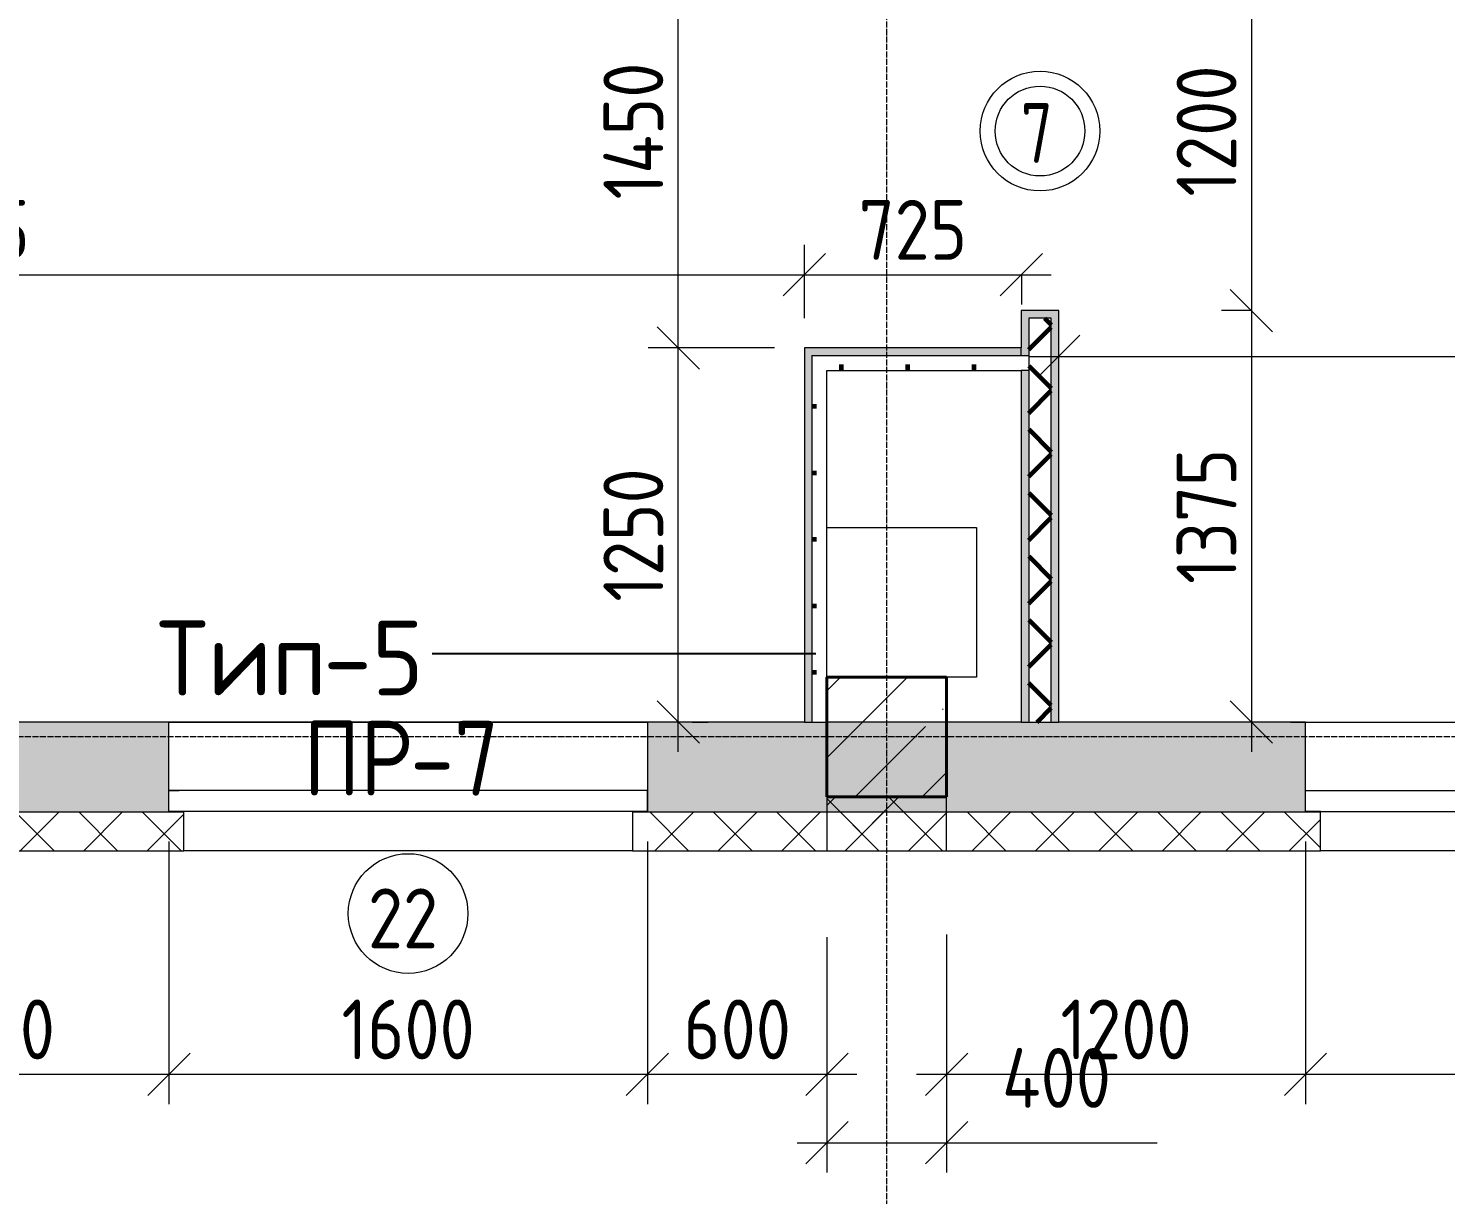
# Model space of a CAD drawing. Header units: millimetres. Extents: x -60946 to 138510, y -262288 to 24501.
# Drawn here: x -16460 to -11722, y -159122 to -155225 of the extents above; entities that cross this region are included whole.
import ezdxf

# ---------------------------------------------------------------- set-up
doc = ezdxf.new("R2010")
doc.units = ezdxf.units.MM
doc.linetypes.add('ADSK_Линия сетки', pattern=[25, 20, -2.5, 0, -2.5])
for name, color, linetype, lineweight in [('2)Тип-2', 3, 'Continuous', 60), ('2)Тип-5', 1, 'Continuous', 60), ('_ Окна', 7, 'Continuous', 18), ('Марки', 7, 'Continuous', 20), ('Марки дверей', 7, 'Continuous', 20), ('Марки окон', 7, 'Continuous', 20), ('Несущие колонны', 7, 'Continuous', 18), ('Окна', 7, 'Continuous', 9), ('Оси', 7, 'Continuous', 9), ('Перекрытие', 7, 'Continuous', 18), ('Размеры', 7, 'Continuous', 9), ('Стены внутренние', 7, 'Continuous', 18), ('Стены наружные', 7, 'Continuous', 18), ('Стены штриховка', 7, 'Continuous', 9)]:
    doc.layers.add(name, color=color, linetype=linetype, lineweight=lineweight)
doc.styles.add('GOST Common_2', font='', dxfattribs={"width": 0.9, "height": 250})
doc.styles.add('GOST Common_3', font='', dxfattribs={"width": 0.9, "height": 200})
doc.styles.add('GOST Common_4', font='', dxfattribs={"height": 250})
doc.styles.add('GOST Common_B', font='', dxfattribs={"width": 0.8, "height": 200})
doc.styles.get('GOST Common_2').set_extended_font_data('GOST Common')
doc.styles.get('GOST Common_3').set_extended_font_data('GOST Common')
doc.styles.get('GOST Common_4').set_extended_font_data('GOST Common')
doc.styles.get('GOST Common_B').set_extended_font_data('GOST Common', bold=True)
doc.dimstyles.new('ADSK_Основной_2_0', dxfattribs={"dimscale": 304.8, "dimtxt": 201.142999, "dimasz": 0.463911, "dimexe": 0.328084, "dimexo": 0.328084, "dimgap": 0.164042, "dimtad": 1, "dimdec": 3, "dimrnd": 0.001, "dimdsep": 46, "dimtxsty": 'GOST Common_3', "dimblk1": 'OBLIQUE', "dimblk2": 'OBLIQUE', "dimsah": 1, "dimcen": 0.09, "dimdle": 0.328084, "dimazin": 2, "dimtfac": 1, "dimtdec": 4, "dimtix": 1, "dimtmove": 0, "dimatfit": 3, "dimfxl": 1, "dimtvp": 1, "dimtolj": 1, "dimtzin": 0, "dimlwd": 20, "dimlwe": 20, "dimarcsym": 2})
doc.dimstyles.new('ADSK_Основной_2_0_1', dxfattribs={"dimscale": 304.8, "dimtxt": 201.142999, "dimasz": 0.463911, "dimexe": 0.328084, "dimexo": 0.328084, "dimgap": 0.164042, "dimtad": 1, "dimdec": 3, "dimrnd": 0.001, "dimdsep": 46, "dimtxsty": 'GOST Common_3', "dimblk1": 'OBLIQUE', "dimblk2": 'OBLIQUE', "dimsah": 1, "dimcen": 0.09, "dimdle": 0.328084, "dimazin": 2, "dimtfac": 1, "dimtdec": 4, "dimtix": 1, "dimtmove": 1, "dimatfit": 3, "dimfxl": 1, "dimtvp": 1, "dimtolj": 1, "dimtzin": 0, "dimlwd": 20, "dimlwe": 20, "dimarcsym": 2})
doc.dimstyles.new('ADSK_Основной_2_0_2', dxfattribs={"dimscale": 304.8, "dimtxt": 201.142999, "dimasz": 0.463911, "dimexe": 0.328084, "dimexo": 0.328084, "dimgap": 0.164042, "dimtad": 1, "dimdec": 3, "dimrnd": 0.001, "dimdsep": 46, "dimtxsty": 'GOST Common_3', "dimblk1": 'OBLIQUE', "dimblk2": 'OBLIQUE', "dimsah": 1, "dimcen": 0.09, "dimdle": 0.328084, "dimazin": 2, "dimtfac": 1, "dimtdec": 4, "dimtix": 1, "dimtmove": 0, "dimatfit": 3, "dimfxl": 1, "dimtvp": 1, "dimtolj": 1, "dimtzin": 0, "dimlwd": 20, "dimlwe": 20, "dimarcsym": 2})
pattern_1 = [(45, (9.36, -150597.75), (-106.066, 106.066), []), (135, (9.36, -150597.75), (-106.066, -106.066), [])]
pattern_2 = [(0, (9.36, -150597.75), (111.125, 111.125), [55.562, -166.687]), (90, (37.14, -150625.53), (-111.125, 111.125), [55.562, -166.687])]

# ---------------------------------------------------------------- blocks, each defined once
blk = doc.blocks.new('ADSK_КолоннаЖБ_Прямоугольная - 400x400 мм-1807142-Кладочный план 3-го этажа')
at = {"layer": 'Несущие колонны', "lineweight": 40}
for p, q in [((-200, 200), (200, 200)), ((-200, -200), (-200, 200)), ((200, 200), (200, -200)), ((200, -200), (-200, -200))]:
    blk.add_line(p, q, dxfattribs=at)
blk = doc.blocks.new('ОКНО L03 _2СТ_RS - ОК-5_1600х2000h-3556607-Кладочный план 3-го этажа')
at = {"layer": '_ Окна'}
for p, q in [((-838.1, -79), (761.9, -79)), ((-838.1, -149), (-838.1, -79)), ((-838.1, -79), (-803.1, -79)), ((-818.1, -79), (-38.1, -79)), ((-38.1, -79), (741.9, -79)), ((761.9, -79), (726.9, -79)), ((761.9, -149), (761.9, -79)), ((-838.1, -149), (761.9, -149)), ((-838.1, -149), (-833.1, -149)), ((-818.1, -149), (-38.1, -149)), ((-38.1, -149), (741.9, -149)), ((761.9, -149), (756.9, -149))]:
    blk.add_line(p, q, dxfattribs=at)
at = {"layer": 'Окна'}
blk.add_line((-888.1, 150), (811.9, 150), dxfattribs=at)
blk = doc.blocks.new('ОКНО L03 _2СТ_RS - ОК-5_1600х2000h-3556615-Кладочный план 3-го этажа')
at = {"layer": '_ Окна'}
for p, q in [((-838.1, 149), (761.9, 149)), ((-838.1, 149), (-838.1, 79)), ((-838.1, 149), (-833.1, 149)), ((-818.1, 149), (-38.1, 149)), ((-38.1, 149), (741.9, 149)), ((761.9, 149), (756.9, 149)), ((761.9, 149), (761.9, 79)), ((-838.1, 79), (761.9, 79)), ((-838.1, 79), (-803.1, 79)), ((-818.1, 79), (-38.1, 79)), ((-38.1, 79), (741.9, 79)), ((761.9, 79), (726.9, 79))]:
    blk.add_line(p, q, dxfattribs=at)
at = {"layer": 'Окна'}
blk.add_line((-888.1, -150), (811.9, -150), dxfattribs=at)
blk = doc.blocks.new('_Oblique')
at = {"color": 0, "linetype": 'ByBlock', "lineweight": -2}
blk.add_line((-0.5, -0.5), (0.5, 0.5), dxfattribs=at)
blk = doc.blocks.new('*D5148')
at = {"layer": 'Defpoints', "color": 0, "transparency": 16777216}
for p in [(-17190.6, -157841.8), (-15990.6, -157841.8), (-15990.6, -158720.1)]:
    blk.add_point(p, dxfattribs=at)
at = {"layer": 'Размеры', "color": 0, "lineweight": 20, "transparency": 16777216}
for p, q in [((-17190.6, -157941.8), (-17190.6, -158820.1)), ((-15990.6, -157941.8), (-15990.6, -158820.1)), ((-17290.6, -158720.1), (-15890.6, -158720.1))]:
    blk.add_line(p, q, dxfattribs=at)
at = {"layer": 'Размеры', "color": 0, "lineweight": 20, "transparency": 16777216, "xscale": 141.4, "yscale": 141.4, "zscale": 141.4, "rotation": 180}
blk.add_blockref('_Oblique', (-17190.6, -158720.1), dxfattribs=at)
at = {"layer": 'Размеры', "color": 0, "lineweight": 20, "transparency": 16777216, "xscale": 141.4, "yscale": 141.4, "zscale": 141.4}
blk.add_blockref('_Oblique', (-15990.6, -158720.1), dxfattribs=at)
at = {"layer": 'Размеры', "color": 0, "lineweight": 9, "transparency": 16777216, "insert": (-16590.6, -158570.1), "char_height": 200, "width": 560.473, "attachment_point": 5, "style": 'GOST Common_3'}
blk.add_mtext('\\A1;1200', dxfattribs=at)
blk = doc.blocks.new('*D5149')
at = {"layer": 'Defpoints', "color": 0, "transparency": 16777216}
for p in [(-15990.6, -157841.8), (-14390.6, -157841.8), (-14390.6, -158720.1)]:
    blk.add_point(p, dxfattribs=at)
at = {"layer": 'Размеры', "color": 0, "lineweight": 20, "transparency": 16777216}
for p, q in [((-15990.6, -157941.8), (-15990.6, -158820.1)), ((-14390.6, -157941.8), (-14390.6, -158820.1)), ((-16090.6, -158720.1), (-14290.6, -158720.1))]:
    blk.add_line(p, q, dxfattribs=at)
at = {"layer": 'Размеры', "color": 0, "lineweight": 20, "transparency": 16777216, "xscale": 141.4, "yscale": 141.4, "zscale": 141.4, "rotation": 180}
blk.add_blockref('_Oblique', (-15990.6, -158720.1), dxfattribs=at)
at = {"layer": 'Размеры', "color": 0, "lineweight": 20, "transparency": 16777216, "xscale": 141.4, "yscale": 141.4, "zscale": 141.4}
blk.add_blockref('_Oblique', (-14390.6, -158720.1), dxfattribs=at)
at = {"layer": 'Размеры', "color": 0, "lineweight": 9, "transparency": 16777216, "insert": (-15190.6, -158570.1), "char_height": 200, "width": 560.473, "attachment_point": 5, "style": 'GOST Common_3'}
blk.add_mtext('\\A1;1600', dxfattribs=at)
blk = doc.blocks.new('*D5150')
at = {"layer": 'Defpoints', "color": 0, "transparency": 16777216}
for p in [(-14390.6, -157841.8), (-13790.6, -158161.8), (-13790.6, -158720.1)]:
    blk.add_point(p, dxfattribs=at)
at = {"layer": 'Размеры', "color": 0, "lineweight": 20, "transparency": 16777216}
for p, q in [((-14390.6, -157941.8), (-14390.6, -158820.1)), ((-13790.6, -158261.8), (-13790.6, -158820.1)), ((-14490.6, -158720.1), (-13690.6, -158720.1))]:
    blk.add_line(p, q, dxfattribs=at)
at = {"layer": 'Размеры', "color": 0, "lineweight": 20, "transparency": 16777216, "xscale": 141.4, "yscale": 141.4, "zscale": 141.4, "rotation": 180}
blk.add_blockref('_Oblique', (-14390.6, -158720.1), dxfattribs=at)
at = {"layer": 'Размеры', "color": 0, "lineweight": 20, "transparency": 16777216, "xscale": 141.4, "yscale": 141.4, "zscale": 141.4}
blk.add_blockref('_Oblique', (-13790.6, -158720.1), dxfattribs=at)
at = {"layer": 'Размеры', "color": 0, "lineweight": 9, "transparency": 16777216, "insert": (-14090.6, -158570.1), "char_height": 200, "width": 454.106, "attachment_point": 5, "style": 'GOST Common_3'}
blk.add_mtext('\\A1;600', dxfattribs=at)
blk = doc.blocks.new('*D5151')
at = {"layer": 'Defpoints', "color": 0, "transparency": 16777216}
for p in [(-13790.6, -158161.8), (-13390.6, -158153.4), (-13390.6, -158948.8)]:
    blk.add_point(p, dxfattribs=at)
at = {"layer": 'Размеры', "color": 0, "lineweight": 20, "transparency": 16777216}
for p, q in [((-13790.6, -158261.8), (-13790.6, -159048.8)), ((-13390.6, -158253.4), (-13390.6, -159048.8)), ((-13890.6, -158948.8), (-13390.6, -158948.8)), ((-13390.6, -158948.8), (-12686.4, -158948.8))]:
    blk.add_line(p, q, dxfattribs=at)
at = {"layer": 'Размеры', "color": 0, "lineweight": 20, "transparency": 16777216, "xscale": 141.4, "yscale": 141.4, "zscale": 141.4, "rotation": 180}
blk.add_blockref('_Oblique', (-13790.6, -158948.8), dxfattribs=at)
at = {"layer": 'Размеры', "color": 0, "lineweight": 20, "transparency": 16777216, "xscale": 141.4, "yscale": 141.4, "zscale": 141.4}
blk.add_blockref('_Oblique', (-13390.6, -158948.8), dxfattribs=at)
at = {"layer": 'Размеры', "color": 0, "lineweight": 9, "transparency": 16777216, "insert": (-13205.1, -158632.2), "char_height": 200, "width": 474.561, "attachment_point": 1, "line_spacing_factor": 1.022761, "style": 'GOST Common_3'}
blk.add_mtext('\\A1;400', dxfattribs=at)
blk = doc.blocks.new('*D5152')
at = {"layer": 'Defpoints', "color": 0, "transparency": 16777216}
for p in [(-12190.6, -157841.8), (-13390.6, -158153.4), (-12190.6, -158720.1)]:
    blk.add_point(p, dxfattribs=at)
at = {"layer": 'Размеры', "color": 0, "lineweight": 20, "transparency": 16777216}
for p, q in [((-12190.6, -157941.8), (-12190.6, -158820.1)), ((-13390.6, -158253.4), (-13390.6, -158820.1)), ((-13490.6, -158720.1), (-12090.6, -158720.1))]:
    blk.add_line(p, q, dxfattribs=at)
at = {"layer": 'Размеры', "color": 0, "lineweight": 20, "transparency": 16777216, "xscale": 141.4, "yscale": 141.4, "zscale": 141.4, "rotation": 180}
blk.add_blockref('_Oblique', (-13390.6, -158720.1), dxfattribs=at)
at = {"layer": 'Размеры', "color": 0, "lineweight": 20, "transparency": 16777216, "xscale": 141.4, "yscale": 141.4, "zscale": 141.4}
blk.add_blockref('_Oblique', (-12190.6, -158720.1), dxfattribs=at)
at = {"layer": 'Размеры', "color": 0, "lineweight": 9, "transparency": 16777216, "insert": (-12790.6, -158570.1), "char_height": 200, "width": 560.473, "attachment_point": 5, "style": 'GOST Common_3'}
blk.add_mtext('\\A1;1200', dxfattribs=at)
blk = doc.blocks.new('*D5153')
at = {"layer": 'Defpoints', "color": 0, "transparency": 16777216}
for p in [(-12190.6, -157841.8), (-10590.6, -157841.8), (-10590.6, -158720.1)]:
    blk.add_point(p, dxfattribs=at)
at = {"layer": 'Размеры', "color": 0, "lineweight": 20, "transparency": 16777216}
for p, q in [((-12190.6, -157941.8), (-12190.6, -158820.1)), ((-10590.6, -157941.8), (-10590.6, -158820.1)), ((-12290.6, -158720.1), (-10490.6, -158720.1))]:
    blk.add_line(p, q, dxfattribs=at)
at = {"layer": 'Размеры', "color": 0, "lineweight": 20, "transparency": 16777216, "xscale": 141.4, "yscale": 141.4, "zscale": 141.4, "rotation": 180}
blk.add_blockref('_Oblique', (-12190.6, -158720.1), dxfattribs=at)
at = {"layer": 'Размеры', "color": 0, "lineweight": 20, "transparency": 16777216, "xscale": 141.4, "yscale": 141.4, "zscale": 141.4}
blk.add_blockref('_Oblique', (-10590.6, -158720.1), dxfattribs=at)
at = {"layer": 'Размеры', "color": 0, "lineweight": 9, "transparency": 16777216, "insert": (-11390.6, -158570.1), "char_height": 200, "width": 560.473, "attachment_point": 5, "style": 'GOST Common_3'}
blk.add_mtext('\\A1;1600', dxfattribs=at)
blk = doc.blocks.new('*D5342')
at = {"layer": 'Defpoints', "color": 0, "transparency": 16777216}
for p in [(-12271.5, -154967.8), (-12371.5, -156167.8), (-12271.5, -156167.8)]:
    blk.add_point(p, dxfattribs=at)
at = {"layer": 'Размеры', "color": 0, "lineweight": 20, "transparency": 16777216}
for p, q in [((-12371.5, -154867.8), (-12371.5, -156267.8)), ((-12371.5, -154967.8), (-12471.5, -154967.8)), ((-12371.5, -156167.8), (-12471.5, -156167.8))]:
    blk.add_line(p, q, dxfattribs=at)
at = {"layer": 'Размеры', "color": 0, "lineweight": 20, "transparency": 16777216, "xscale": 141.4, "yscale": 141.4, "zscale": 141.4}
for p, rotation in [((-12371.5, -154967.8), 90), ((-12371.5, -156167.8), 270)]:
    blk.add_blockref('_Oblique', p, dxfattribs=dict(at, rotation=rotation))
at = {"layer": 'Размеры', "color": 0, "lineweight": 9, "transparency": 16777216, "insert": (-12521.5, -155567.8), "char_height": 200, "width": 560.473, "attachment_point": 5, "rotation": 90, "style": 'GOST Common_3'}
blk.add_mtext('\\A1;1200', dxfattribs=at)
blk = doc.blocks.new('*D5343')
at = {"layer": 'Defpoints', "color": 0, "transparency": 16777216}
for p in [(-12271.5, -156167.8), (-12371.5, -157542.8), (-12271.5, -157542.8)]:
    blk.add_point(p, dxfattribs=at)
at = {"layer": 'Размеры', "color": 0, "lineweight": 20, "transparency": 16777216}
for p, q in [((-12371.5, -156067.8), (-12371.5, -157642.8)), ((-12371.5, -156167.8), (-12471.5, -156167.8)), ((-12371.5, -157542.8), (-12471.5, -157542.8))]:
    blk.add_line(p, q, dxfattribs=at)
at = {"layer": 'Размеры', "color": 0, "lineweight": 20, "transparency": 16777216, "xscale": 141.4, "yscale": 141.4, "zscale": 141.4}
for p, rotation in [((-12371.5, -156167.8), 90), ((-12371.5, -157542.8), 270)]:
    blk.add_blockref('_Oblique', p, dxfattribs=dict(at, rotation=rotation))
at = {"layer": 'Размеры', "color": 0, "lineweight": 9, "transparency": 16777216, "insert": (-12521.5, -156855.3), "char_height": 200, "width": 560.473, "attachment_point": 5, "rotation": 90, "style": 'GOST Common_3'}
blk.add_mtext('\\A1;1375', dxfattribs=at)
blk = doc.blocks.new('*D5615')
at = {"layer": 'Defpoints', "color": 0, "transparency": 16777216}
for p in [(-14287.7, -156292.8), (-13865.6, -156292.8), (-14340.6, -157542.8)]:
    blk.add_point(p, dxfattribs=at)
at = {"layer": 'Размеры', "color": 0, "lineweight": 20, "transparency": 16777216}
for p, q in [((-14287.7, -157642.8), (-14287.7, -156192.8)), ((-13965.6, -156292.8), (-14387.7, -156292.8)), ((-14240.6, -157542.8), (-14187.7, -157542.8))]:
    blk.add_line(p, q, dxfattribs=at)
at = {"layer": 'Размеры', "color": 0, "lineweight": 20, "transparency": 16777216, "xscale": 141.4, "yscale": 141.4, "zscale": 141.4}
for p, rotation in [((-14287.7, -156292.8), 90), ((-14287.7, -157542.8), 270)]:
    blk.add_blockref('_Oblique', p, dxfattribs=dict(at, rotation=rotation))
at = {"layer": 'Размеры', "color": 0, "lineweight": 9, "transparency": 16777216, "insert": (-14437.7, -156917.8), "char_height": 200, "width": 560.473, "attachment_point": 5, "rotation": 90, "style": 'GOST Common_3'}
blk.add_mtext('\\A1;1250', dxfattribs=at)
blk = doc.blocks.new('*D5616')
at = {"layer": 'Defpoints', "color": 0, "transparency": 16777216}
for p in [(-14287.7, -154842.8), (-13865.6, -154842.8), (-13865.6, -156292.8)]:
    blk.add_point(p, dxfattribs=at)
at = {"layer": 'Размеры', "color": 0, "lineweight": 20, "transparency": 16777216}
for p, q in [((-14287.7, -156392.8), (-14287.7, -154742.8)), ((-13965.6, -154842.8), (-14387.7, -154842.8)), ((-13965.6, -156292.8), (-14387.7, -156292.8))]:
    blk.add_line(p, q, dxfattribs=at)
at = {"layer": 'Размеры', "color": 0, "lineweight": 20, "transparency": 16777216, "xscale": 141.4, "yscale": 141.4, "zscale": 141.4}
for p, rotation in [((-14287.7, -154842.8), 90), ((-14287.7, -156292.8), 270)]:
    blk.add_blockref('_Oblique', p, dxfattribs=dict(at, rotation=rotation))
at = {"layer": 'Размеры', "color": 0, "lineweight": 9, "transparency": 16777216, "insert": (-14437.7, -155567.8), "char_height": 200, "width": 580.928, "attachment_point": 5, "rotation": 90, "style": 'GOST Common_3'}
blk.add_mtext('\\A1;1450', dxfattribs=at)
blk = doc.blocks.new('*D5625')
at = {"layer": 'Defpoints', "color": 0, "transparency": 16777216}
for p in [(-19540.6, -155947.9), (-13865.6, -156047.9), (-13865.6, -156292.8)]:
    blk.add_point(p, dxfattribs=at)
at = {"layer": 'Размеры', "color": 0, "lineweight": 20, "transparency": 16777216}
for p, q in [((-13865.6, -156192.8), (-13865.6, -155947.9)), ((-19640.6, -156047.9), (-13765.6, -156047.9)), ((-19540.6, -156047.9), (-19540.6, -156147.9))]:
    blk.add_line(p, q, dxfattribs=at)
at = {"layer": 'Размеры', "color": 0, "lineweight": 20, "transparency": 16777216, "xscale": 141.4, "yscale": 141.4, "zscale": 141.4, "rotation": 180}
blk.add_blockref('_Oblique', (-19540.6, -156047.9), dxfattribs=at)
at = {"layer": 'Размеры', "color": 0, "lineweight": 20, "transparency": 16777216, "xscale": 141.4, "yscale": 141.4, "zscale": 141.4}
blk.add_blockref('_Oblique', (-13865.6, -156047.9), dxfattribs=at)
at = {"layer": 'Размеры', "color": 0, "lineweight": 9, "transparency": 16777216, "insert": (-16703.1, -155897.9), "char_height": 200, "width": 605.475, "attachment_point": 5, "style": 'GOST Common_3'}
blk.add_mtext('\\A1;5675', dxfattribs=at)
blk = doc.blocks.new('*D5626')
at = {"layer": 'Defpoints', "color": 0, "transparency": 16777216}
for p in [(-13140.6, -155947.9), (-13140.6, -156047.9), (-13865.6, -156292.8)]:
    blk.add_point(p, dxfattribs=at)
at = {"layer": 'Размеры', "color": 0, "lineweight": 20, "transparency": 16777216}
for p, q in [((-13865.6, -156192.8), (-13865.6, -155947.9)), ((-13965.6, -156047.9), (-13040.6, -156047.9)), ((-13140.6, -156047.9), (-13140.6, -156147.9))]:
    blk.add_line(p, q, dxfattribs=at)
at = {"layer": 'Размеры', "color": 0, "lineweight": 20, "transparency": 16777216, "xscale": 141.4, "yscale": 141.4, "zscale": 141.4, "rotation": 180}
blk.add_blockref('_Oblique', (-13865.6, -156047.9), dxfattribs=at)
at = {"layer": 'Размеры', "color": 0, "lineweight": 20, "transparency": 16777216, "xscale": 141.4, "yscale": 141.4, "zscale": 141.4}
blk.add_blockref('_Oblique', (-13140.6, -156047.9), dxfattribs=at)
at = {"layer": 'Размеры', "color": 0, "lineweight": 9, "transparency": 16777216, "insert": (-13503.1, -155897.9), "char_height": 200, "width": 454.106, "attachment_point": 5, "style": 'GOST Common_3'}
blk.add_mtext('\\A1;725', dxfattribs=at)
blk = doc.blocks.new('*D5638')
at = {"layer": 'Defpoints', "color": 0, "transparency": 16777216}
for p in [(-6640.6, -156320.7), (-13015.6, -156398.7), (-6640.6, -156398.7)]:
    blk.add_point(p, dxfattribs=at)
at = {"layer": 'Размеры', "color": 0, "lineweight": 20, "transparency": 16777216}
for p, q in [((-13015.6, -156298.7), (-13015.6, -156220.7)), ((-6640.6, -156298.7), (-6640.6, -156220.7)), ((-13115.6, -156320.7), (-6540.6, -156320.7))]:
    blk.add_line(p, q, dxfattribs=at)
at = {"layer": 'Размеры', "color": 0, "lineweight": 20, "transparency": 16777216, "xscale": 141.4, "yscale": 141.4, "zscale": 141.4, "rotation": 180}
blk.add_blockref('_Oblique', (-13015.6, -156320.7), dxfattribs=at)
at = {"layer": 'Размеры', "color": 0, "lineweight": 20, "transparency": 16777216, "xscale": 141.4, "yscale": 141.4, "zscale": 141.4}
blk.add_blockref('_Oblique', (-6640.6, -156320.7), dxfattribs=at)
at = {"layer": 'Размеры', "color": 0, "lineweight": 9, "transparency": 16777216, "insert": (-9905.6, -156004), "char_height": 200, "width": 605.475, "attachment_point": 1, "line_spacing_factor": 1.022761, "style": 'GOST Common_3'}
blk.add_mtext('\\A1;6375', dxfattribs=at)
blk = doc.blocks.new('М_двери1 - Марка экземпляра 2-3719212-Кладочный план 3-го этажа')
at = {"layer": 'Марки дверей'}
for radius in [2, 1.5]:
    blk.add_circle((0, 0), radius, dxfattribs=at)
blk = doc.blocks.new('М_окна1 - Маркировка типоразмера-1510237-Кладочный план 3-го этажа')
at = {"layer": 'Марки окон'}
blk.add_circle((0, 0), 2, dxfattribs=at)

msp = doc.modelspace()

# ---------------------------------------------------------------- hatches: boundary and pattern name
at = {"layer": '2)Тип-2'}
h = msp.add_hatch(color=256, dxfattribs=at)
h.paths.add_polyline_path([(-13015.6385, -157542.7816), (-13015.6385, -156192.7816), (-13040.6385, -156192.7816), (-13040.6385, -157542.7816)])
h.paths.add_polyline_path([(-13015.6385, -154942.7816), (-13015.6385, -153917.7816), (-13040.6385, -153917.7816), (-13040.6385, -154942.7816)])
h.paths.add_polyline_path([(-13015.6385, -152667.7816), (-13015.6385, -149717.7816), (-13040.6385, -149717.7816), (-13040.6385, -152667.7816)])
h.paths.add_polyline_path([(-13015.6385, -148467.7816), (-13015.6385, -146967.7816), (-13040.6385, -146967.7816), (-13040.6385, -148467.7816)])
h = msp.add_hatch(dxfattribs=at)
h.set_pattern_fill('FP_4', color=256, style=0, pattern_type=2)
h.set_pattern_definition(pattern_1)
h.paths.add_polyline_path([(-13040.6385, -157542.7816), (-13040.6385, -156192.7816), (-13115.6385, -156192.7816), (-13115.6385, -157542.7816)])
h.paths.add_polyline_path([(-13040.6385, -154942.7816), (-13040.6385, -153917.7816), (-13115.6385, -153917.7816), (-13115.6385, -154942.7816)])
h.paths.add_polyline_path([(-13040.6385, -152667.7816), (-13040.6385, -149717.7816), (-13115.6385, -149717.7816), (-13115.6385, -152667.7816)])
h.paths.add_polyline_path([(-13115.6385, -148467.7816), (-13040.6385, -148467.7816), (-13040.6385, -146992.7816), (-13115.6385, -146992.7816), (-13115.6385, -148342.7816)])
h = msp.add_hatch(color=256, dxfattribs=at)
h.paths.add_polyline_path([(-13115.6385, -157542.7816), (-13115.6385, -156367.7816), (-13140.6385, -156367.7816), (-13140.6385, -157542.7816)])
h.paths.add_polyline_path([(-13140.6385, -156317.7816), (-13115.6385, -156317.7816), (-13115.6385, -156192.7816), (-13015.6385, -156192.7816), (-13015.6385, -156167.7816), (-13140.6385, -156167.7816), (-13140.6385, -156292.7816)])
h.paths.add_polyline_path([(-13015.6385, -154967.7816), (-13015.6385, -154942.7816), (-13115.6385, -154942.7816), (-13115.6385, -154817.7816), (-13140.6385, -154817.7816), (-13140.6385, -154967.7816)])
h.paths.add_polyline_path([(-13115.6385, -154767.7816), (-13115.6385, -154092.7816), (-13140.6385, -154092.7816), (-13140.6385, -154767.7816)])
h.paths.add_polyline_path([(-13115.6385, -154042.7816), (-13115.6385, -153917.7816), (-13015.6385, -153917.7816), (-13015.6385, -153892.7816), (-13140.6385, -153892.7816), (-13140.6385, -154042.7816)])
h.paths.add_polyline_path([(-13015.6385, -152692.7816), (-13015.6385, -152667.7816), (-13115.6385, -152667.7816), (-13115.6385, -152542.7816), (-13140.6385, -152542.7816), (-13140.6385, -152692.7816)])
h.paths.add_polyline_path([(-13115.6385, -152492.7816), (-13115.6385, -150842.7816), (-13140.6385, -150842.7816), (-13140.6385, -152492.7816)])
h.paths.add_polyline_path([(-13115.6385, -150792.7816), (-13115.6385, -149892.7816), (-13140.6385, -149892.7816), (-13140.6385, -150792.7816)])
h.paths.add_polyline_path([(-13140.6385, -149842.7816), (-13115.6385, -149842.7816), (-13115.6385, -149717.7816), (-13015.6385, -149717.7816), (-13015.6385, -149692.7816), (-13140.6385, -149692.7816), (-13140.6385, -149817.7816)])
h.paths.add_polyline_path([(-13140.6385, -148492.7816), (-13015.6385, -148492.7816), (-13015.6385, -148467.7816), (-13115.6385, -148467.7816), (-13115.6385, -148342.7816), (-13140.6385, -148342.7816), (-13140.6385, -148367.7816)])
h.paths.add_polyline_path([(-13140.6385, -148292.7816), (-13115.6385, -148292.7816), (-13115.6385, -147067.7816), (-13140.6385, -147067.7816), (-13140.6385, -147092.7816)])
at = {"layer": '2)Тип-5', "true_color": 0xd50000}
for points in [[(-13865.6385, -157542.7816), (-13840.6385, -157542.7816), (-13840.6385, -156292.7816), (-13865.6385, -156292.7816), (-13865.6385, -157223.7703)], [(-13840.6385, -156317.7816), (-13140.6385, -156317.7816), (-13140.6385, -156292.7816), (-13840.6385, -156292.7816)]]:
    msp.add_hatch(color=12, dxfattribs=at).paths.add_polyline_path(points)
h = msp.add_hatch(dxfattribs=at)
h.set_pattern_fill('FP_7', color=12, style=0, pattern_type=2)
h.set_pattern_definition(pattern_2)
h.paths.add_polyline_path([(-13840.6385, -157542.7816), (-13790.6385, -157542.7816), (-13790.6385, -156317.7816), (-13840.6385, -156317.7816), (-13840.6385, -157223.7703)])
h = msp.add_hatch(dxfattribs=at)
h.set_pattern_fill('FP_7', color=12, style=0, pattern_type=2)
h.set_pattern_definition(pattern_2)
h.paths.add_polyline_path([(-13115.6385, -156367.7816), (-13115.6385, -156317.7816), (-13790.6385, -156317.7816), (-13790.6385, -156367.7816), (-13140.6385, -156367.7816)])
at = {"layer": 'Несущие колонны', "lineweight": 9}
h = msp.add_hatch(dxfattribs=at)
h.set_pattern_fill('FP_1', color=256, style=0, pattern_type=2)
h.set_pattern_definition([(45, (9.36, -150597.75), (-224.5064, 224.5064), []), (45, (233.87, -150597.75), (-224.5064, 224.5064), [396.875, -79.375, 3.353, -76.022])])
h.paths.add_polyline_path([(-13790.6385, -157792.7816), (-13390.6385, -157792.7816), (-13390.6385, -157392.7816), (-13790.6385, -157392.7816)])
at = {"layer": 'Стены внутренние', "lineweight": 9}
h = msp.add_hatch(dxfattribs=at)
h.set_pattern_fill('FP_2', color=256, style=0, pattern_type=2)
h.set_pattern_definition([(45, (9.36, -150597.75), (84.18955, 308.69595), [396.875, -79.375, 3.353, -76.022])])
h.paths.add_polyline_path([(56459.3615, -157842.7816), (56459.3615, -157841.7816), (56409.3615, -157841.7816), (56409.3615, -157542.7816), (54809.3615, -157542.7816), (54809.3615, -157841.7816), (54759.3615, -157842.7816)])
h.paths.add_polyline_path([(57959.3615, -157842.7816), (59209.3615, -157841.7816), (59209.3615, -157542.7816), (58009.3615, -157542.7816), (58009.3615, -157841.7816), (57959.3615, -157841.7816)])
h.paths.add_polyline_path([(60759.3615, -157842.7816), (61559.3615, -157842.7816), (61559.3615, -157542.7816), (60809.3615, -157542.7816), (60809.3615, -157841.7816), (60759.3615, -157841.7816)])
h.paths.add_polyline_path([(36159.3615, -157842.7816), (37409.3615, -157841.7816), (37409.3615, -157542.7816), (36209.3615, -157542.7816), (36209.3615, -157841.7816), (36159.3615, -157841.7816)])
h.paths.add_polyline_path([(43459.3615, -157842.7816), (43459.3615, -157841.7816), (43409.3615, -157841.7816), (43409.3615, -157542.7816), (42209.3615, -157542.7816), (42209.3615, -157841.7816), (42159.3615, -157842.7816)])
h.paths.add_polyline_path([(51959.3615, -157842.7816), (53209.3615, -157841.7816), (53209.3615, -157542.7816), (52009.3615, -157542.7816), (52009.3615, -157841.7816), (51959.3615, -157841.7816)])
h.paths.add_polyline_path([(40659.3615, -157842.7816), (40659.3615, -157841.7816), (40609.3615, -157841.7816), (40609.3615, -157542.7816), (39009.3615, -157542.7816), (39009.3615, -157841.7816), (38959.3615, -157842.7816)])
h.paths.add_polyline_path([(48459.3615, -157842.7816), (50409.3615, -157841.7816), (50409.3615, -157542.7816), (48509.3615, -157542.7816), (48509.3615, -157841.7816), (48459.3615, -157841.7816)])
h.paths.add_polyline_path([(44959.3615, -157842.7816), (46909.3615, -157841.7816), (46909.3615, -157542.7816), (46009.3615, -157542.7816), (46009.3615, -157792.7816), (45609.3615, -157792.7816), (45609.3615, -157542.7816), (45009.3615, -157542.7816), (45009.3615, -157841.7816), (44959.3615, -157841.7816)])
h.paths.add_polyline_path([(25459.3615, -157842.7816), (25459.3615, -157841.7816), (25409.3615, -157841.7816), (25409.3615, -157542.7816), (24209.3615, -157542.7816), (24209.3615, -157841.7816), (24159.3615, -157842.7816)])
h.paths.add_polyline_path([(22659.3615, -157842.7816), (22659.3615, -157841.7816), (22609.3615, -157841.7816), (22609.3615, -157542.7816), (21009.3615, -157542.7816), (21009.3615, -157841.7816), (20959.3615, -157842.7816)])
h.paths.add_polyline_path([(16659.3615, -157842.7816), (16659.3615, -157841.7816), (16609.3615, -157841.7816), (16609.3615, -157542.7816), (14009.3615, -157542.7816), (14009.3615, -157841.7816), (16430.3757, -157842.7816)])
h.paths.add_polyline_path([(18159.3615, -157842.7816), (19409.3615, -157841.7816), (19409.3615, -157542.7816), (18209.3615, -157542.7816), (18209.3615, -157841.7816), (18159.3615, -157841.7816)])
h.paths.add_polyline_path([(26959.3615, -157842.7816), (28609.3615, -157841.7816), (28609.3615, -157542.7816), (27009.3615, -157542.7816), (27009.3615, -157841.7816), (26959.3615, -157841.7816)])
h.paths.add_polyline_path([(30159.3615, -157842.7816), (31409.3615, -157841.7816), (31409.3615, -157542.7816), (30209.3615, -157542.7816), (30209.3615, -157841.7816), (30159.3615, -157841.7816)])
h.paths.add_polyline_path([(32959.3615, -157842.7816), (34609.3615, -157841.7816), (34609.3615, -157542.7816), (33009.3615, -157542.7816), (33009.3615, -157841.7816), (32959.3615, -157841.7816)])
h.paths.add_polyline_path([(2609.3615, -157842.7816), (2609.3615, -157792.7816), (3009.3615, -157792.7816), (3009.3615, -157842.7816), (3609.3615, -157841.7816), (3609.3615, -157542.7816), (2009.3615, -157542.7816), (2009.3615, -157841.7816), (1959.3615, -157842.7816)])
h.paths.add_polyline_path([(-4040.6385, -157842.7816), (-2390.6385, -157841.7816), (-2390.6385, -157542.7816), (-3990.6385, -157542.7816), (-3990.6385, -157841.7816), (-4040.6385, -157841.7816)])
h.paths.add_polyline_path([(5159.3615, -157842.7816), (6409.3615, -157841.7816), (6409.3615, -157542.7816), (5209.3615, -157542.7816), (5209.3615, -157841.7816), (5159.3615, -157841.7816)])
h.paths.add_polyline_path([(459.3615, -157842.7816), (459.3615, -157841.7816), (409.3615, -157841.7816), (409.3615, -157542.7816), (-790.6385, -157542.7816), (-790.6385, -157841.7816), (-840.6385, -157842.7816)])
h.paths.add_polyline_path([(-5540.6385, -157842.7816), (-5540.6385, -157841.7816), (-5590.6385, -157841.7816), (-5590.6385, -157542.7816), (-6790.6385, -157542.7816), (-6790.6385, -157841.7816), (-6840.6385, -157842.7816)])
h.paths.add_polyline_path([(9659.3615, -157842.7816), (9659.3615, -157841.7816), (9609.3615, -157841.7816), (9609.3615, -157542.7816), (8009.3615, -157542.7816), (8009.3615, -157841.7816), (7959.3615, -157842.7816)])
h.paths.add_polyline_path([(12459.3615, -157842.7816), (12459.3615, -157841.7816), (12409.3615, -157841.7816), (12409.3615, -157542.7816), (11209.3615, -157542.7816), (11209.3615, -157841.7816), (11159.3615, -157842.7816)])
h.paths.add_polyline_path([(-19390.6385, -157842.7816), (-18790.6385, -157841.7816), (-18790.6385, -157542.7816), (-19390.6385, -157542.7816), (-19390.6385, -157792.7816)])
h.paths.add_polyline_path([(-15940.6385, -157842.7816), (-15940.6385, -157841.7816), (-15990.6385, -157841.7816), (-15990.6385, -157542.7816), (-17190.6385, -157542.7816), (-17190.6385, -157841.7816), (-17240.6385, -157842.7816)])
h.paths.add_polyline_path([(-8340.6385, -157842.7816), (-8340.6385, -157841.7816), (-8390.6385, -157841.7816), (-8390.6385, -157542.7816), (-10590.6385, -157542.7816), (-10590.6385, -157841.7816), (-10640.6385, -157842.7816)])
h.paths.add_polyline_path([(-14440.6385, -157842.7816), (-12190.6385, -157841.7816), (-12190.6385, -157542.7816), (-14390.6385, -157542.7816), (-14390.6385, -157841.7816), (-14440.6385, -157841.7816)])
at = {"layer": 'Стены наружные', "lineweight": 9}
h = msp.add_hatch(dxfattribs=at)
h.set_pattern_fill('FP_4', color=256, style=0, pattern_type=2)
h.set_pattern_definition(pattern_1)
h.paths.add_polyline_path([(-13790.6385, -157972.7816), (-13390.6385, -157972.7816), (-13390.6385, -157792.7816), (-13790.6385, -157792.7816)])
h = msp.add_hatch(dxfattribs=at)
h.set_pattern_fill('FP_4', color=256, style=0, pattern_type=2)
h.set_pattern_definition(pattern_1)
h.paths.add_polyline_path([(57959.3615, -157972.7816), (59259.3615, -157972.7816), (59259.3615, -157842.7816), (57959.3615, -157842.7816)])
h.paths.add_polyline_path([(61989.3615, -157972.7816), (61989.3615, -157842.7816), (60759.3615, -157842.7816), (60759.3615, -157972.7816)])
h.paths.add_polyline_path([(44959.3615, -157972.7816), (46959.3615, -157972.7816), (46959.3615, -157842.7816), (44959.3615, -157842.7816)])
h.paths.add_polyline_path([(38959.3615, -157972.7816), (40659.3615, -157972.7816), (40659.3615, -157842.7816), (38959.3615, -157842.7816)])
h.paths.add_polyline_path([(43459.3615, -157972.7816), (43459.3615, -157842.7816), (42159.3615, -157842.7816), (42159.3615, -157972.7816)])
h.paths.add_polyline_path([(37459.3615, -157972.7816), (37459.3615, -157842.7816), (36159.3615, -157842.7816), (36159.3615, -157972.7816)])
h.paths.add_polyline_path([(48459.3615, -157972.7816), (50459.3615, -157972.7816), (50459.3615, -157842.7816), (48459.3615, -157842.7816)])
h.paths.add_polyline_path([(56459.3615, -157972.7816), (56459.3615, -157842.7816), (54759.3615, -157842.7816), (54759.3615, -157972.7816)])
h.paths.add_polyline_path([(51959.3615, -157972.7816), (53259.3615, -157972.7816), (53259.3615, -157842.7816), (51959.3615, -157842.7816)])
h.paths.add_polyline_path([(30159.3615, -157972.7816), (31459.3615, -157972.7816), (31459.3615, -157842.7816), (30159.3615, -157842.7816)])
h.paths.add_polyline_path([(34659.3615, -157972.7816), (34659.3615, -157842.7816), (32959.3615, -157842.7816), (32959.3615, -157972.7816)])
h.paths.add_polyline_path([(26959.3615, -157972.7816), (28659.3615, -157972.7816), (28659.3615, -157842.7816), (26959.3615, -157842.7816)])
h.paths.add_polyline_path([(20959.3615, -157972.7816), (22659.3615, -157972.7816), (22659.3615, -157842.7816), (20959.3615, -157842.7816)])
h.paths.add_polyline_path([(18159.3615, -157972.7816), (19459.3615, -157972.7816), (19459.3615, -157842.7816), (18159.3615, -157842.7816)])
h.paths.add_polyline_path([(25459.3615, -157972.7816), (25459.3615, -157842.7816), (24159.3615, -157842.7816), (24159.3615, -157972.7816)])
h.paths.add_polyline_path([(16659.3615, -157972.7816), (16659.3615, -157842.7816), (13959.3615, -157842.7816), (13959.3615, -157972.7816), (16430.3757, -157972.7816)])
h.paths.add_polyline_path([(7959.3615, -157972.7816), (9659.3615, -157972.7816), (9659.3615, -157842.7816), (7959.3615, -157842.7816)])
h.paths.add_polyline_path([(12459.3615, -157972.7816), (12459.3615, -157842.7816), (11159.3615, -157842.7816), (11159.3615, -157972.7816)])
h.paths.add_polyline_path([(-2340.6385, -157972.7816), (-2340.6385, -157842.7816), (-4040.6385, -157842.7816), (-4040.6385, -157972.7816), (-2349.05, -157972.7816)])
h.paths.add_polyline_path([(5159.3615, -157972.7816), (6459.3615, -157972.7816), (6459.3615, -157842.7816), (5159.3615, -157842.7816)])
h.paths.add_polyline_path([(-840.6385, -157972.7816), (459.3615, -157972.7816), (459.3615, -157842.7816), (-840.6385, -157842.7816)])
h.paths.add_polyline_path([(3659.3615, -157972.7816), (3659.3615, -157842.7816), (1959.3615, -157842.7816), (1959.3615, -157972.7816)])
h.paths.add_polyline_path([(-17240.6385, -157972.7816), (-15940.6385, -157972.7816), (-15940.6385, -157842.7816), (-17240.6385, -157842.7816)])
h.paths.add_polyline_path([(-19790.6385, -157972.7816), (-18740.6385, -157972.7816), (-18740.6385, -157842.7816), (-19790.6385, -157842.7816)])
h.paths.add_polyline_path([(-14440.6385, -157972.7816), (-12140.6385, -157972.7816), (-12140.6385, -157842.7816), (-14440.6385, -157842.7816)])
h.paths.add_polyline_path([(-8340.6385, -157972.7816), (-8340.6385, -157842.7816), (-10640.6385, -157842.7816), (-10640.6385, -157972.7816)])
h.paths.add_polyline_path([(-6840.6385, -157972.7816), (-5540.6385, -157972.7816), (-5540.6385, -157842.7816), (-6840.6385, -157842.7816)])

# ---------------------------------------------------------------- linework, layer by layer
at = {"layer": '2)Тип-5', "lineweight": 25}
msp.add_line((-13828.1385, -157314.7169), (-15109.9923, -157314.7169), dxfattribs=at)
at = {"layer": 'Несущие колонны', "lineweight": 9}
for p, q in [((-13390.6385, -157392.7816), (-13790.6385, -157392.7816)), ((-13790.6385, -157392.7816), (-13790.6385, -157792.7816)), ((-13390.6385, -157792.7816), (-13390.6385, -157392.7816)), ((-13790.6385, -157792.7816), (-13390.6385, -157792.7816))]:
    msp.add_line(p, q, dxfattribs=at)
at = {"layer": 'Оси', "linetype": 'ADSK_Линия сетки', "lineweight": 5}
for p, q in [((-13590.6385, -161571.6329), (-13590.6385, -126096.8365)), ((62587.9153, -157592.7816), (-25230.7352, -157592.7816))]:
    msp.add_line(p, q, dxfattribs=at)
at = {"layer": 'Перекрытие'}
for p, q in [((-13790.6385, -156892.7816), (-13290.6385, -156892.7816)), ((-13290.6385, -156892.7816), (-13290.6385, -157392.7816)), ((-13290.6385, -157392.7816), (-13390.6385, -157392.7816))]:
    msp.add_line(p, q, dxfattribs=at)
at = {"layer": 'Стены внутренние', "lineweight": 5}
for p, q in [((-13140.6385, -156167.7816), (-13140.6385, -156292.7816)), ((-13015.6385, -156167.7816), (-13140.6385, -156167.7816)), ((-13015.6385, -157542.7816), (-13015.6385, -156167.7816)), ((-13865.6385, -156292.7816), (-13865.6385, -157542.7816)), ((-13140.6385, -156292.7816), (-13865.6385, -156292.7816)), ((-13790.6385, -157542.7816), (-13790.6385, -156367.7816)), ((-13790.6385, -156367.7816), (-13140.6385, -156367.7816)), ((-13140.6385, -156367.7816), (-13140.6385, -157542.7816)), ((-15990.6385, -157542.7816), (-17190.6385, -157542.7816)), ((-15990.6385, -157841.7816), (-15990.6385, -157542.7816)), ((-15990.6385, -157542.7816), (-14390.6385, -157542.7816)), ((-13865.6385, -157542.7816), (-14390.6385, -157542.7816)), ((-14390.6385, -157542.7816), (-14390.6385, -157841.7816)), ((-13140.6385, -157542.7816), (-13790.6385, -157542.7816)), ((-12190.6385, -157542.7816), (-13015.6385, -157542.7816)), ((-12190.6385, -157841.7816), (-12190.6385, -157542.7816)), ((-12190.6385, -157542.7816), (-10590.6385, -157542.7816)), ((-15940.6385, -157841.7816), (-15990.6385, -157841.7816)), ((-15940.6385, -157842.7816), (-15940.6385, -157841.7816)), ((-14390.6385, -157841.7816), (-14440.6385, -157841.7816)), ((-14440.6385, -157841.7816), (-14440.6385, -157842.7816)), ((-12140.6385, -157841.7816), (-12190.6385, -157841.7816)), ((-12140.6385, -157842.7816), (-12140.6385, -157841.7816))]:
    msp.add_line(p, q, dxfattribs=at)
at = {"layer": 'Стены наружные', "lineweight": 9}
for p, q in [((-13390.6385, -157792.7816), (-13790.6385, -157792.7816)), ((-13790.6385, -157792.7816), (-13790.6385, -157972.7816)), ((-13390.6385, -157972.7816), (-13390.6385, -157792.7816)), ((-15940.6385, -157972.7816), (-15940.6385, -157842.7816)), ((-14440.6385, -157842.7816), (-14440.6385, -157972.7816)), ((-12140.6385, -157972.7816), (-12140.6385, -157842.7816)), ((-17240.6385, -157972.7816), (-15940.6385, -157972.7816)), ((-14440.6385, -157972.7816), (-15940.6385, -157972.7816)), ((-14440.6385, -157972.7816), (-12140.6385, -157972.7816)), ((-10640.6385, -157972.7816), (-12140.6385, -157972.7816))]:
    msp.add_line(p, q, dxfattribs=at)
at = {"layer": 'Стены штриховка', "lineweight": 9}
for p, q in [((-13115.6385, -156192.7816), (-13115.6385, -157542.7816)), ((-13040.6385, -156192.7816), (-13115.6385, -156192.7816)), ((-13040.6385, -157542.7816), (-13040.6385, -156192.7816)), ((-13840.6385, -156317.7816), (-13840.6385, -157542.7816)), ((-13840.6385, -156317.7816), (-13115.6385, -156317.7816)), ((-13140.6385, -156317.7816), (-13140.6385, -156292.7816)), ((-13115.6385, -156367.7816), (-13140.6385, -156367.7816)), ((-13865.6385, -157542.7816), (-13790.6385, -157542.7816)), ((-13140.6385, -157542.7816), (-13015.6385, -157542.7816)), ((-17240.6385, -157842.7816), (-15940.6385, -157842.7816)), ((-14440.6385, -157842.7816), (-12140.6385, -157842.7816))]:
    msp.add_line(p, q, dxfattribs=at)

# ---------------------------------------------------------------- block references
at = {"layer": 'Марки дверей', "lineweight": 5, "xscale": 99.99999999999993, "yscale": 99.99999999999993, "zscale": 99.99999999999993}
msp.add_blockref('М_двери1 - Марка экземпляра 2-3719212-Кладочный план 3-го этажа', (-13078.1385, -155567.7816), dxfattribs=at)
at = {"layer": 'Марки окон', "lineweight": 5, "xscale": 99.99999999999993, "yscale": 99.99999999999993, "zscale": 99.99999999999993}
msp.add_blockref('М_окна1 - Маркировка типоразмера-1510237-Кладочный план 3-го этажа', (-15190.6385, -158182.7816), dxfattribs=at)
at = {"layer": 'Несущие колонны', "lineweight": 40, "rotation": 89.9999999999999}
msp.add_blockref('ADSK_КолоннаЖБ_Прямоугольная - 400x400 мм-1807142-Кладочный план 3-го этажа', (-13590.6385, -157592.7816), dxfattribs=at)
at = {"layer": 'Окна', "lineweight": 5, "rotation": 180}
msp.add_blockref('ОКНО L03 _2СТ_RS - ОК-5_1600х2000h-3556615-Кладочный план 3-го этажа', (-15228.7385, -157692.7816), dxfattribs=at)
at = {"layer": 'Окна'}
msp.add_blockref('ОКНО L03 _2СТ_RS - ОК-5_1600х2000h-3556607-Кладочный план 3-го этажа', (-11352.5385, -157692.7816), dxfattribs=at)

# ---------------------------------------------------------------- texts
at = {"layer": '2)Тип-5', "color": 116, "lineweight": 9, "true_color": 0x008040, "char_height": 250, "attachment_point": 1, "style": 'GOST Common_4'}
for s, insert, width in [('Тип', (-16029.9923, -157203.7898), 673.4175), ('-5', (-15474.3673, -157203.7898), 432.91125)]:
    msp.add_mtext(s, dxfattribs=dict(at, insert=insert, width=width))
at = {"layer": 'Марки', "lineweight": 9, "char_height": 250, "attachment_point": 1, "style": 'GOST Common_2'}
for s, insert, width in [('ПР', (-15540.5693, -157538.8005), 432.91125), ('-7', (-15183.3818, -157538.8005), 389.620125)]:
    msp.add_mtext(s, dxfattribs=dict(at, insert=insert, width=width))
at = {"layer": 'Марки дверей', "lineweight": 5, "insert": (-13142.1959, -155474.1227), "char_height": 200, "width": 147.5105, "attachment_point": 1, "style": 'GOST Common_B'}
msp.add_mtext('\\fGOST Common|b1|i0|c204|p34|;\\W.8;7', dxfattribs=at)
at = {"layer": 'Марки окон', "lineweight": 5, "insert": (-15325.1959, -158098.9963), "char_height": 200, "width": 317.46825, "attachment_point": 1, "style": 'GOST Common_3'}
msp.add_mtext('22', dxfattribs=at)

# ---------------------------------------------------------------- dimensions: what is measured, and where the dimension line sits
at = {"layer": 'Размеры', "lineweight": 9}
for base, p1, p2, dimstyle, override, picture, middle in [((-14287.665, -154842.7816), (-13865.6385, -156292.7816), (-13865.6385, -154842.7816), 'ADSK_Основной_2_0_2', {"dimpost": '<>', "dimfxl": 1450}, '*D5616', (-14437.665, -155567.7816)), ((-12371.4865, -156167.7816), (-12271.5016, -154967.7816), (-12271.5016, -156167.7816), 'ADSK_Основной_2_0_1', {"dimpost": '<>', "dimfxl": 1200}, '*D5342', (-12521.4865, -155567.7816)), ((-12371.4865, -157542.7816), (-12271.5016, -156167.7816), (-12271.5016, -157542.7816), 'ADSK_Основной_2_0_1', {"dimpost": '<>', "dimfxl": 1375}, '*D5343', (-12521.4865, -156855.2816)), ((-14287.665, -156292.7816), (-14340.6385, -157542.7816), (-13865.6385, -156292.7816), 'ADSK_Основной_2_0_2', {"dimpost": '<>', "dimfxl": 1337.207912}, '*D5615', (-14437.665, -156917.7816))]:
    dim = msp.add_linear_dim(base=base, p1=p1, p2=p2, angle=90, dimstyle=dimstyle, override=override, dxfattribs=at)
    dim.commit()
    dim.dimension.update_dxf_attribs({"geometry": picture, "text_midpoint": middle})
for base, p1, p2, dimstyle, override, picture, middle in [((-13865.6385, -156047.9248), (-19540.6385, -155947.9399), (-13865.6385, -156292.7816), 'ADSK_Основной_2_0_2', {"dimpost": '<>', "dimfxl": 5685.467508}, '*D5625', (-16703.1385, -155897.9248)), ((-13140.6385, -156047.9248), (-13865.6385, -156292.7816), (-13140.6385, -155947.9399), 'ADSK_Основной_2_0_2', {"dimpost": '<>', "dimfxl": 802.832975}, '*D5626', (-13503.1385, -155897.9248)), ((-15990.6385, -158720.1047), (-17190.6385, -157841.7816), (-15990.6385, -157841.7816), 'ADSK_Основной_2_0_1', {"dimpost": '<>', "dimfxl": 1200}, '*D5148', (-16590.6385, -158570.1047)), ((-14390.6385, -158720.1047), (-15990.6385, -157841.7816), (-14390.6385, -157841.7816), 'ADSK_Основной_2_0_1', {"dimpost": '<>', "dimfxl": 1600}, '*D5149', (-15190.6385, -158570.1047)), ((-13790.6385, -158720.1047), (-14390.6385, -157841.7816), (-13790.6385, -158161.7637), 'ADSK_Основной_2_0_1', {"dimpost": '<>', "dimfxl": 679.991583}, '*D5150', (-14090.6385, -158570.1047)), ((-12190.6385, -158720.1047), (-13390.6385, -158153.3815), (-12190.6385, -157841.7816), 'ADSK_Основной_2_0_1', {"dimpost": '<>', "dimfxl": 1239.796137}, '*D5152', (-12790.6385, -158570.1047)), ((-10590.6385, -158720.1047), (-12190.6385, -157841.7816), (-10590.6385, -157841.7816), 'ADSK_Основной_2_0_1', {"dimpost": '<>', "dimfxl": 1600}, '*D5153', (-11390.6385, -158570.1047))]:
    dim = msp.add_linear_dim(base=base, p1=p1, p2=p2, dimstyle=dimstyle, override=override, dxfattribs=at)
    dim.commit()
    dim.dimension.update_dxf_attribs({"geometry": picture, "text_midpoint": middle})
for base, p1, p2, override, picture, middle in [((-6640.6385, -156320.6524), (-13015.6385, -156398.6998), (-6640.6385, -156398.6998), {"dimpost": '<>', "dimfxl": 6375}, '*D5638', (-9602.844, -156320.6524)), ((-13390.6385, -158948.8293), (-13790.6385, -158161.7637), (-13390.6385, -158153.3815), {"dimpost": '<>', "dimfxl": 400.087818}, '*D5151', (-12967.8099, -158948.8293))]:
    dim = msp.add_linear_dim(base=base, p1=p1, p2=p2, dimstyle='ADSK_Основной_2_0', override=override, dxfattribs=at)
    dim.commit()
    dim.dimension.update_dxf_attribs({"geometry": picture, "text_midpoint": middle, "dimtype": 160})

doc.saveas('drawing.dxf')
